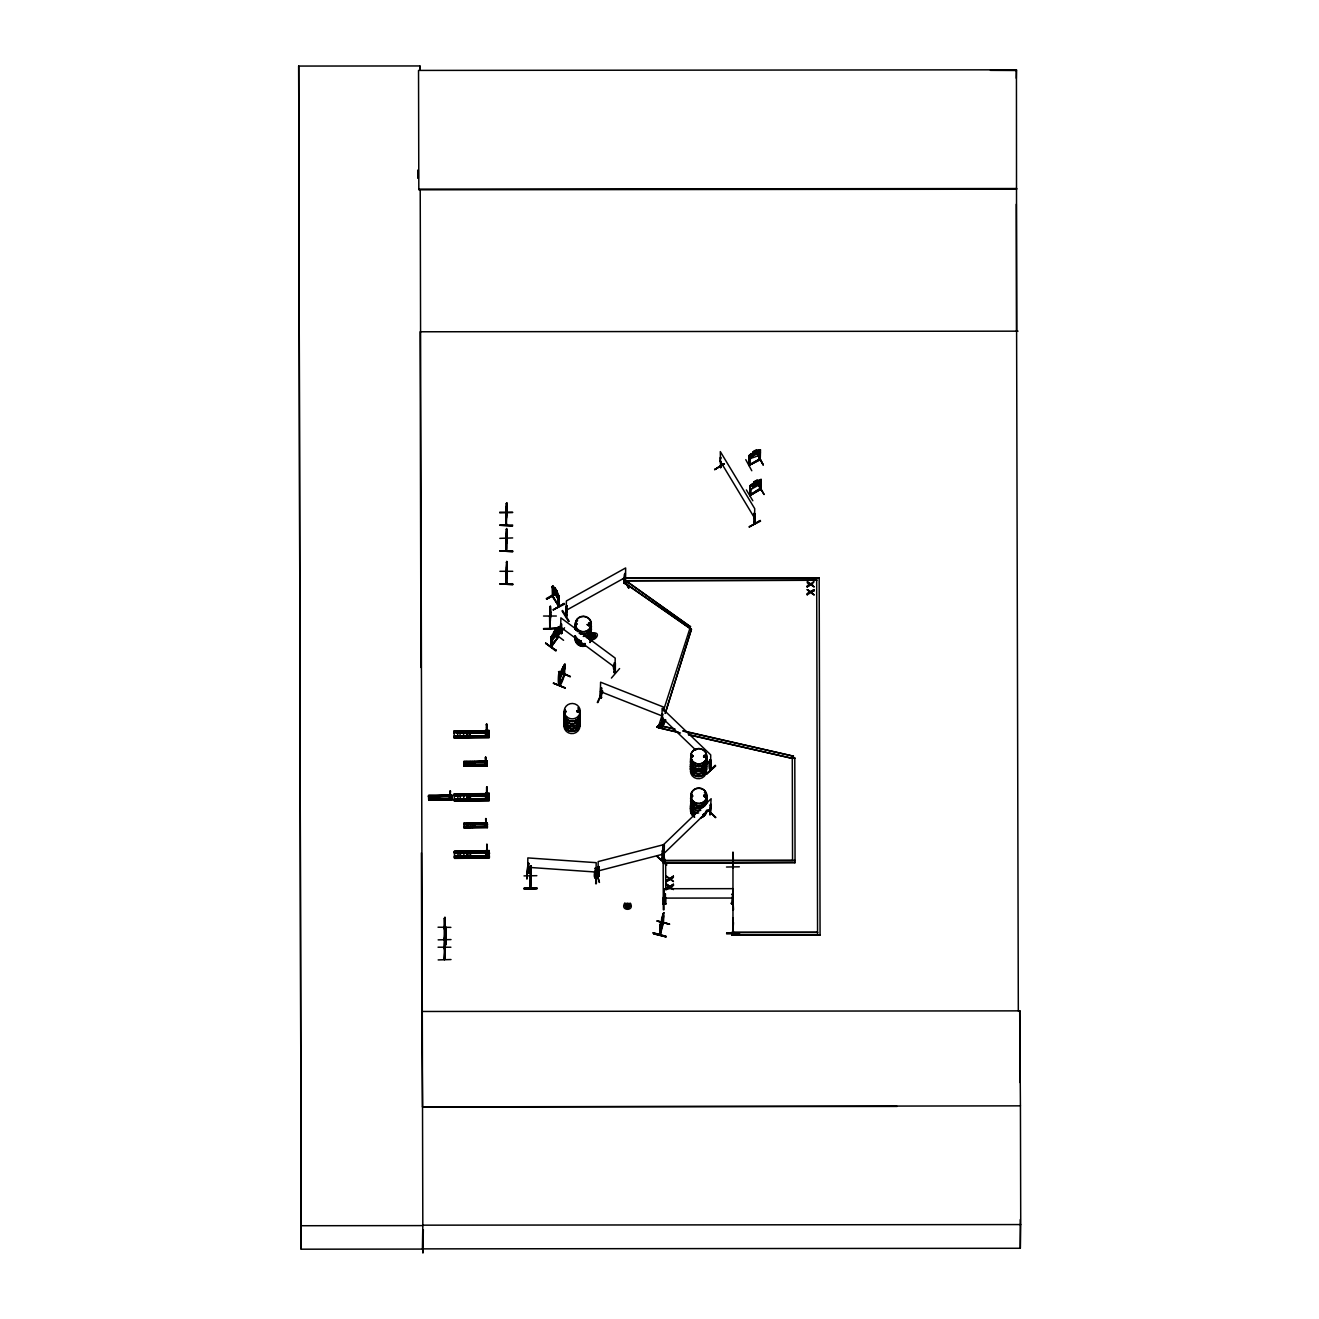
<?xml version="1.0" encoding="UTF-8"?>
<svg xmlns="http://www.w3.org/2000/svg" width="1319" height="1319" viewBox="0 0 1319 1319"><rect width="100%" height="100%" fill="white"/><g stroke="black" fill="none" stroke-linecap="round" stroke-linejoin="round"><path stroke-width="1.5" d="M444.783 938.403L445.08 952.598L444.816 943.563M444.849 924.537L444.849 929.417M444.833 920.217L445.047 924.668M445.838 937.281L445.954 927.273L445.822 928.378M446.086 939.59L446.086 937.182M450.554 796.973L451.856 796.61L428.593 796.956L428.576 795.538L451.79 795.077L451.84 799.611L428.642 799.38L451.856 798.803L451.856 800.023L428.659 800.27L451.856 799.693L428.642 799.1M486.019 824.523L485.887 823.864M486.876 763.14L485.738 762.976L485.722 761.014M486.084 824.771C486.084 823.402 488.277 826.931 487.09 823.831L487.09 825.776M487.14 732.754C486.282 734.667 489.695 731.072 488.657 734.947M487.403 853.822C487.024 853.014 489.085 852.997 488.92 853.789M470.669 795.868L487.272 796.528L487.354 795.621M487.42 795.786L488.772 796.511L488.805 794.846L488.805 797.764M488.97 732.721L488.525 733.199M489.069 793.989L454.247 793.939L454.28 795.522L489.069 794.714L488.722 796.462M506.76 509.299L506.496 515.037L506.529 505.639M506.826 570.253L506.694 570.715M506.793 538.515L506.793 536.108M506.809 534.03L506.578 531.606M506.727 512.778L506.743 510.354M506.875 571.473L506.892 569.066M531.029 875.783L530.865 865.759L530.799 876.624M550.518 615.957L550.534 611.901M698.707 810.839L698.707 810.872A8.029 7.716 1 0 1 691.717 799.347M1016.603 331.168L1016.438 69.808L418.535 70.418L418.815 189.804L1016.718 189.194M438.172 959.919L451.016 959.54M438.155 939.87L451.016 939.573M444.816 943.036L444.965 940.431M444.8 923.02L444.816 920.431M446.069 937.562L445.888 944.833L446.069 930.604M445.855 937.842L445.838 939.441L445.822 934.808M446.086 941.75L446.086 940.035M506.809 534.475L506.562 540.79L506.463 538.597M506.743 537.295L506.727 538.004M524.121 888.346C540.658 887.308 542.307 888.973 524.121 888.957L536.981 888.083L524.121 888.099M531.046 876.195L530.898 877.926L530.898 876.195M732.193 933.77L726.687 933.885L726.67 933.011L739.53 933.143M445.031 946.152L444.915 946.58M445.773 934.544L445.773 931.593M445.838 941.667L445.871 932.451M506.578 535.712L506.595 531.194M506.661 510.041L506.529 506.034M506.644 573.551L506.677 564.334M506.776 535.794L506.743 532.843M530.963 873.046L530.98 870.095M550.27 618.034L550.287 613.582M550.303 613.137L550.303 608.817M550.452 613.22L550.468 610.268M512.778 583.707L499.917 584.004L512.778 584.564M760.123 459.441L758.788 459.589L760.041 458.93M445.756 942.294L445.756 930.373M450.224 796.495L450.389 790.823L450.142 798.687L450.224 791.482M450.241 793.444L450.224 795.126M486.48 763.058L485.722 762.069L485.639 764.575L485.672 757.122M485.656 758.227L485.639 764.575L485.524 757.073M485.87 824.161L485.87 822.809M485.887 821.127L485.689 822.116L485.887 820.583M485.705 820.253L485.623 818.67M486.579 728.187L486.793 723.983L486.447 735.837L486.53 724.082L486.777 725.335M486.727 795.522L486.711 787.427L486.612 798.654L486.695 786.882M486.612 787.558L486.958 786.816L486.991 795.522L470.652 795.753M487.107 844.407L486.744 855.982L486.793 844.836M486.76 844.902L486.81 845.495M487.057 844.819L486.744 855.982M488.558 733.694L488.904 730.677L454.099 731.122L454.132 733.183M489.135 796.511L489.118 795.489L489.184 796.379M489.316 852.882L489.316 853.706M506.644 508.392L506.661 505.853M530.98 871.397L530.996 868.858M550.221 617.243L549.594 615.957L549.759 628.388L550.32 615.198M550.287 611.637L550.303 609.032M485.804 820.022L485.804 826.37M487.024 845.594L487.024 855.982M419.92 70.006L419.904 65.95L298.688 66.065L301.177 1249.192L422.41 1249.077L422.822 1225.17L1020.725 1224.56L1020.428 1105.85L422.525 1106.905L897.151 1106.427M301.177 1249.192L298.688 66.065M419.838 69.858L419.904 65.95M423.333 1229.786L422.921 1253.05L422.904 1248.879M430.95 795.72L431 799.759M432.583 799.743L432.517 795.703M434.874 795.67L434.94 799.71M436.968 795.654L437.034 799.693M439.375 799.677L439.326 795.621M438.04 927.208L450.884 927.372M438.056 947.207L450.9 947.24M444.223 938.337L444.305 939.623L444.239 927.422M444.8 923.564L444.256 928.807L444.404 918.172L444.899 932.352M444.965 949.152L444.371 959.787L444.256 947.438M444.701 928.79L445.014 917.332L445.113 929.499M444.272 948.328L445.08 925.311M445.097 927.339L445.097 923.284M445.097 945.311L444.371 959.441M444.866 948.658L444.8 939.441M446.086 937.281L445.921 929.582M449.433 795.753L449.482 798.902M450.175 791.68L450.191 790.839L450.356 791.68M451.823 798.094L451.609 796.148M451.84 799.611L451.84 798.638L451.856 800.006M451.856 797.006L451.823 796.148L428.576 795.522L451.79 795.39L452.021 796.775M451.79 795.077L428.576 796.066L428.593 796.973L451.79 795.852M454.132 731.418L454.231 738.228L489.019 737.832L488.92 730.413L485.392 730.462L485.376 731.435M454.214 737.733L454.198 736.051L489.003 736.134L489.019 737.337M489.052 793.609L454.247 793.939M489.217 850.574L489.217 851.546L485.689 851.579L485.689 850.607L489.217 850.574L489.316 857.482L454.527 857.894L454.494 856.196L466.778 856.064M457.66 731.385L457.759 737.436M457.825 794.203L457.907 800.27M457.973 851.546L458.056 857.597M460.018 731.353L460.117 737.42M460.183 794.186L460.265 800.237M463.645 737.502L463.563 731.188M487.156 763.289L487.14 762.036L463.892 761.64L487.107 761.277L486.662 763.058M463.711 794.137L463.793 800.204M464.041 823.748L487.272 824.012L464.057 824.326L464.041 823.204L487.272 823.072L487.338 824.903M463.859 851.48L463.942 857.531M466.695 731.287L466.778 737.354M466.316 765.729L466.267 761.525M466.481 827.524L466.431 823.32M466.942 800.287L466.86 793.989M467.833 761.591L467.899 765.63M466.992 851.447L467.074 857.498M468.047 827.508L467.998 823.303M470.223 731.254L470.306 737.305M470.256 765.679L470.191 761.475M470.471 800.122L470.388 794.071M470.355 823.353L470.405 827.392M470.619 857.581L470.52 851.283M472.284 761.541L472.35 765.581M472.499 827.458L472.449 823.254M474.692 765.63L474.642 761.442M474.791 823.303L474.856 827.343M484.815 764.789L484.749 760.981L487.107 760.964L487.189 765.91L463.975 766.075L463.958 764.74L487.173 764.723L463.975 765.762L463.958 764.723L487.173 764.69L487.173 765.531L463.975 766.125M485.458 736.15L485.458 737.255L485.392 730.462M485.507 757.568L485.639 757.172M485.672 757.568L485.705 757.37M484.914 823.435L487.272 822.759L487.338 827.689L464.123 827.87L464.107 826.535L487.321 826.353L487.338 827.326L464.123 827.557L464.107 826.518M484.963 826.584L484.914 822.776M485.623 798.984L485.623 800.072L485.54 793.28L489.069 793.247L489.184 800.649L454.379 801.029L489.184 800.633M485.54 793.28L485.54 794.252L489.069 794.203L489.069 793.247M456.176 733.084L486.876 732.737L486.843 728.187M485.837 819.363L485.854 818.472M486.909 763.107L487.107 761.739M487.107 760.964L463.909 762.481M485.771 856.311L485.755 857.399L485.689 850.607M487.321 826.551L464.123 827.343M487.338 824.688L487.288 823.831L464.057 824.029L487.288 824.26M487.272 822.759L464.041 823.468M488.937 733.051L488.92 731.913L456.16 732.012M488.904 731.633L488.92 730.413M488.953 855.091L489.201 850.837L454.396 851.266L454.527 858.372L489.333 857.977L489.3 855.85L489.316 857.416L454.511 857.515M499.753 512.86L512.596 512.58M499.819 538.35L512.662 537.938M499.852 550.765L512.695 550.765M499.901 571.292L512.745 571.292M505.952 514.229L506.727 503.776M506.578 514.575L505.985 525.209L506.48 507.947L506.48 508.986M506.051 550.617C506.265 525.061 507.436 554.87 505.968 549.842M506.018 539.982L506.628 529.348L506.595 543.659M506.463 514.196L506.71 502.753L506.578 503.874M506.727 510.75L506.43 524.863M506.727 506.958L506.595 510.453M506.1 572.924L506.71 562.306L506.677 576.617M506.463 539.982L506.628 528.507L506.776 529.611M506.727 573.287L505.985 583.658M506.562 550.353L506.545 533.7L506.611 537.047M506.793 536.487L506.595 543.527M506.611 572.891L506.71 561.465L506.875 562.57M506.875 569.445L506.71 583.311M506.892 569.165L506.859 561.465M512.629 525.011L499.769 525.259L512.629 525.885L499.769 525.226M524.006 875.898L536.849 875.684M527.006 878.751L527.864 866.616M594.935 868.298C596.963 865.891 592.89 874.893 594.77 877.679L595.842 876.855L595.974 877.844L596.188 862.675L527.831 857.911L527.682 873.129L527.468 872.222M528.771 873.162L528.622 872.172L527.468 873.063M528.919 863.253L528.589 873.129M530.667 875.519L530.37 866.599L530.172 877.069M530.733 875.767L530.32 888.215L530.469 877.597M531.029 873.755L530.914 887.621M530.865 865.759L530.848 881.026L531.046 877.811M543.527 616.039L556.371 616.022M556.14 650.432L545.67 643.095M556.156 593.632L546.561 599.024L555.909 593.88M549.644 628.273L550.204 626.673L549.627 627.795M549.726 617.407L550.336 606.773L550.303 621.101M550.254 617.374L550.353 605.932L550.501 607.053M550.518 613.929L550.303 620.969M550.732 646.557C553.205 645.766 553.139 635.478 550.979 637.242L550.748 646.392M551.457 639.896L552.232 639.88C560.41 632.642 562.29 617.21 551.375 636.698L551.177 646.986L558.399 636.78M552.232 586.889L552.645 597.359L553.205 587.631L552.232 586.889L553.205 587.631M551.936 645.865L551.655 636.335M552.595 597.227L552.71 585.685L554.903 588.901L553.832 587.647L554.837 592.495L557.888 596.6L556.832 592.445M553.238 609.906L564.252 603.393L553.172 609.84L564.598 604.151M563.576 640.309L553.452 632.625M553.931 633.071L553.931 631.768M553.964 637.638L554.046 631.85L556.42 628.223L543.56 628.553M554.821 593.566L554.854 587.713L556.964 591.225L556.832 596.897L556.898 591.143M553.469 683.242L565.307 688.073L553.469 683.044M554.442 631.488L555.909 629.509M557.393 637.654L557.525 628.652L556.305 629.921L556.404 628.619M556.305 629.921L556.42 628.19M545.67 643.293L555.777 650.976L556.173 650.251M556.766 637.621L564.532 627.778M557.673 592.808L546.66 599.189M558.036 596.369L558.448 606.822L558.415 596.155L558.613 597.326M552.084 596.073L558.943 606.542L559.091 596.287L553.337 586.658M558.415 596.155L558.432 605.24M557.756 637.901L558.217 627.349L557.921 628.503M558.217 627.349L558.052 636.731L550.847 646.491M558.827 606.015L552.579 595.792L558.844 606.493M558.992 596.204L559.042 599.387L558.168 599.403M558.712 626.805L558.135 636.632M563.79 673.333L570.303 676.696L558.498 671.618L570.369 676.515M560.146 684.479C560.427 645.403 553.584 709.853 564.647 674.471M560.262 675.213L559.586 685.748L564.581 674.19M614.093 672.657L614.374 671.75L614.934 673.3L615.215 658.115L560.888 617.853L560.509 632.939L561.548 633.631C559.108 632.708 560.262 620.952 561.713 624.233L561.548 633.384M559.24 685.122L564.614 674.306M559.685 684.429L559.85 675.048M563.988 668.486L560.822 675.691L564.021 666.326L560.822 675.707L561.564 670.085L561.498 671.322M561.482 633.648L561.894 629.328M562.553 610.466L569.149 621.265M562.982 667.876L563.642 666.738L561.647 673.844L563.279 668.222M561.976 669.706L564.994 664.364L564.351 669.887L559.784 678.56L564.713 667.365L559.932 678.625M563.164 666.441L563.197 672.459L563.328 666.507L561.515 670.167M564.021 674.075L564.037 675.625L563.741 671.585M563.625 675.114L564.697 665.089L563.84 665.963M564.763 664.265L564.647 674.124M566.84 615.099L565.835 615.594L566.989 609.362M567.038 615.61C567.17 613.203 564.103 617.144 567.071 615.676L567.055 605.734M566.181 616.072L567.219 615.544M602.519 691.238L597.293 702.516M594.902 871.48L594.803 877.729M597.903 702.582L602.701 691.123M596.353 883.746L596.584 871.216M595.924 870.524L599.37 882.312M601.678 691.552L601.233 697.784L600.293 697.405L600.59 682.203L664.018 707.264L663.952 711.023M664.149 859.625L664.347 844.473L598.183 861.587L597.952 876.789L597.969 866.88L599.09 866.583M601.233 697.784L601.744 687.924M598.101 876.426L599.024 870.21M599.205 866.995L599.123 876.459L597.705 875.882M611.406 678.065L619.6 668.552M613.929 672.113C616.501 674.388 611.258 668.205 614.456 662.798L615.379 663.473L615.33 672.591M625.288 582.256L624.052 583.295L625.157 582.668L625.321 573.287C622.7 574.095 625.206 591.819 624.233 579.272M731.897 932.434L817.566 932.352L731.897 932.434L731.897 935.138L820.072 935.056L819.181 577.837L625.569 578.035L624.101 582.652L691.42 629.41L665.254 713.447M624.25 582.767L625.503 582.982L625.651 567.945L566.379 600.969L566.181 616.154L566.049 606.295L567.285 606.113M625.569 580.723L816.675 580.245L625.569 580.723L690.513 626.789L625.585 580.426M625.569 578.035L819.181 577.837M626.426 583.212L628.8 588.01M653.812 932.929L653.63 933.786L666.062 936.902C658.873 933.555 640.061 929.895 666.227 936.276M657.423 727.346L660.324 724.725M680.456 733.001L658.379 727.692L678.444 732.243M674.998 728.995L658.939 725.351L672.987 728.83M657.703 855.866L657.208 856.559L666.738 864.835M661 727.132L662.83 720.965M662.253 722.746L662.798 724.263L662.352 713.711L662.171 722.631M662.649 724.18L661.891 723.059L665.089 719.894L661.742 727.973M662.765 722.103L663.919 721.955L662.847 721.542M663.111 723.966L663.111 718.113M659.747 934L659.978 933.176M660.605 933.407L660.291 924.042L660.44 934.511M662.781 722.037L662.913 721.163L663.622 722.021M660.291 924.042L660.242 934.742L663.539 922.525M662.122 860.252C662.468 859.675 665.271 859.873 662.385 850.771L662.27 860.021M661.66 920.151L661.577 918.865M661.643 924.685L661.891 918.436M663.127 850.458C664.677 847.293 661.693 858.916 662.435 860.549L662.798 845.364L711.139 798.72L710.051 814.713L710.661 813.065M663.177 862.972L795.06 862.544L665.238 862.972M795.044 860.433L663.16 860.565L792.983 860.433M662.83 859.889L663.127 858.933M662.666 920.959L662.748 915.073L661.676 918.997M662.863 914.479C664.298 909.335 661.297 928.625 663.028 922.327M663.276 904.158L665.782 903.861L663.276 904.158L663.177 860.268M663.127 859.939L663.985 859.708L664.116 849.749M663.16 913.407L663.309 923.547M663.919 897.233L664.018 909.78M660.687 927.471L663.869 912.666L663.473 922.426M665.403 903.383L663.968 903.812L664.364 888.726L732.902 888.66L732.639 903.746C730.446 907.01 733.859 891.413 731.649 894.364M665.139 903.944L665.403 903.037M666.046 865.198L664.051 856.575M665.666 862.972L665.732 889.748M665.419 893.985L664.265 894.002L665.419 893.985L665.271 903.812L664.1 903.812M665.963 865.066L662.517 853.294M666.623 885.428L669.294 886.995L666.623 884.291L669.97 886.516L666.623 884.291M670.003 879.328L666.606 881.537L670.003 879.328L673.399 881.389M666.606 880.35L669.277 878.784L666.606 880.35L666.606 881.537M666.59 876.459L669.953 878.503L673.382 876.245L669.953 878.503M666.623 889.55L670.019 887.341C677.867 893.177 668.568 883.812 666.623 889.55L666.623 888.363L669.294 886.813M669.458 924.273L657.027 920.942L669.491 924.141M670.695 886.863L673.415 885.263L670.695 886.863L673.415 889.616M673.382 877.25C667.447 879.674 673.712 879.179 673.382 876.245M669.97 886.319L673.415 884.274L669.97 886.516M691.42 629.41L624.101 582.371M715.706 765.943L706.209 774.302L715.343 765.581M706.292 774.335L715.211 765.3M710.133 768.515C708.732 772.604 708.418 756.331 710.925 760.272L710.859 769.735L709.935 768.862L710.067 761.294M724.131 464.024L714.634 469.597L724.082 463.975M709.655 814.384L710.562 813.163M710.463 769.62L709.556 768.911L710.545 770.049L710.71 754.864L662.138 708.303L661.874 723.455M710.892 813.856L709.968 814.697L710.232 805.217C712.87 799.561 709.028 825.71 709.853 808.531M720.619 466.514L720.306 451.593L754.715 508.639L754.517 523.841L754.435 522.258M720.57 466.201C722.565 471.74 718.212 453.505 721.18 458.039M721.114 461.65L721.015 466.942M708.039 809.965L715.459 817.665M726.505 867.028L739.349 866.814M733.282 867.242L732.721 868.232L732.968 852.025L732.968 927.323M731.897 935.138L820.072 935.056M732.655 867.16L733.166 868.232L733.315 857.729M732.902 909.516L732.754 897.151L733.529 909.681M733.133 917.942L732.737 932.566M733.479 922.525L732.836 932.648M733.38 931.824L733.364 932.995L733.43 931.577M745.779 459.655L751.781 470.735M746.373 489.893L752.819 500.742M750.165 464.964L750.231 455.517L748.994 455.665L748.994 465.525L749.406 455.253L753.133 452.961L753.034 451.823C762.184 448.163 751.995 450.504 753.017 452.978M749.423 458.451L749.472 455.385M749.786 485.788L751.022 485.59L749.786 485.788L749.802 495.647L760.7 489.135M750.264 485.441L750.165 488.706L751.484 489.085L759.958 484.386L761.162 479.522L750.214 485.606M750.28 488.64L750.346 485.557M760.585 488.64C754.484 489.943 747.428 501.945 750.725 488.97M750.956 489.349L750.956 495.021M753.841 451.79L756.067 450.653M754.006 481.996L752.061 486.579L757.271 484.601L759.101 482.655L759.134 480.495L757.32 481.122L757.469 479.869L753.825 481.897L753.874 485.573L757.287 483.677L757.32 481.517L753.907 483.413M754.435 522.588L754.419 513.157L754.847 523.511L754.188 522.439M754.55 481.732L756.727 480.512M754.419 513.157L754.386 522.621M754.402 523.379L753.759 522.72M756.611 450.01L756.661 451.296L758.507 450.719L758.474 452.879L751.302 456.572L751.335 454.412L753.198 453.077M756.793 451.18L756.743 449.911M759.744 458.946L748.714 465.046L749.967 464.469M759.563 483.974L759.843 489.959M760.057 451.823L760.074 459.886L749.044 465.426L758.788 459.688M759.579 490.041L759.793 484.337L761.096 482.622M760.634 479.654L759.629 480.215L760.634 479.654L760.816 489.349M760.272 520.428L749.274 526.99M750 495.532L760.7 489.415L761.079 479.407M757.106 454.016L763.19 464.915L757.106 453.818L758.046 453.373L755.573 453.34L757.98 450.834L754.748 453.604M758.376 485.161L764.113 494.378M792.29 758.112L794.796 758.095L792.29 758.112L792.554 860.136M688.485 734.815L792.867 758.524L688.485 734.535M683.028 730.825L793.444 756.183L683.028 731.122M810.591 591.67L807.228 589.626L810.575 591.868L814.021 589.626L810.575 591.868M810.608 584.68L807.228 586.889L810.608 584.68L814.021 586.741M807.212 582.751L809.882 584.333L807.212 581.613L810.558 583.839L814.004 581.597C811.729 584.663 811.531 583.905 814.004 586.939M814.037 594.77L810.624 592.693L807.244 594.704M807.244 593.715L809.899 592.149L807.244 593.715L807.244 594.902M811.317 592.215L814.021 590.615L811.317 592.215L814.037 594.951M816.675 578.134L817.566 935.056M1016.289 78.25L1016.438 69.808M1020.428 1105.85L1019.719 1010.865L1018.317 1010.849L1016.289 204.28M422.41 1248.879L1020.312 1248.269L1020.725 1224.56M485.623 826.37L485.854 823.913L485.887 824.771M486.612 798.654L486.991 795.522M486.876 798.654L486.975 795.39M659.846 934.511L663.028 922.673M527.748 863.187L528.886 863.681M527.765 866.418L526.858 878.899L527.682 866.583M594.638 877.679L594.935 876.789M595.66 883.714L596.518 871.199M663.028 723.471L662.187 723.092M710.463 769.95L710.084 768.911M593.039 638.033L593.187 633.433L595.677 636.253L594.209 637.934L591.967 637.555L591.176 635.494L593.187 633.433M627.119 908.197L627.267 903.597L629.658 905.279L629.262 907.456L627.119 908.197L625.255 905.658L627.267 903.597L625.75 904.62M467.074 734.254L468.492 732.77L469.927 734.221M469.91 797.731L470.042 796.594M467.371 854.415L468.08 853.113M474.576 825.529L474.115 824.441M444.256 928.807L444.701 927.076L445.064 941.156M444.948 959.193L444.8 942.524L445.13 943.876M576.848 623.722C576.914 626.245 575.645 622.238 576.931 624.019M579.832 713.925A7.996 7.7 1 0 1 571.094 723.554A7.996 7.7 1 0 1 565.175 712.095L565.192 711.073M565.29 711.155L565.422 710.892M564.845 718.426L565.224 719.432M565.126 718.377L565.241 718.146M565.884 711.98L566.148 711.188M577.128 711.98L577.194 710.793M590.483 624.134L590.203 625.008M579.404 711.683L579.206 710.793M691.337 756.479L692.211 756.76M692.145 756.71L691.42 756.282L692.491 756.875M692.524 756.958L692.36 756.397M691.799 795.753L692.31 796.247M703.687 795.621L704.808 797.138L705.962 795.901M703.967 795.621L704.61 796.66M705.55 796.148C706.044 794.285 702.846 795.703 705.005 795.242M557.294 637.242L558.135 636.286M561.927 633.367L560.855 632.164M663.342 918.37L663.622 915.782M624.052 582.965L625.503 582.635M760.469 488.706L749.72 494.707M663.193 916.985L661.099 924.553L661.726 920.019M559.223 684.973L559.569 684.182M660.803 922.756L660.605 924.487L663.292 913.655M505.952 538.515L505.919 550.353M506.644 583.311L506.628 566.659L506.694 570.006M597.672 876.311L599.04 876.047M662.962 859.856L664.034 858.718L663.111 859.873M653.63 933.753L666.079 936.82M564.285 669.92L564.944 667.463M658.362 727.989L658.939 725.351M792.867 758.524L793.444 755.886M660.737 924.141L660.011 925.114M661.643 922.591L662.649 918.931M657.06 921.025L669.508 924.091M662.253 714.717L658.61 726.142L661 726.835M663.473 710.512L690.513 626.492M665.271 713.15L691.42 629.114M564.169 665.271L564.895 664.314L559.85 675.476L564.285 664.924M560.806 673.284L559.899 675.361L561.647 671.387M560.41 673.844L559.85 675.46M662.699 916.392L663.226 914.825M591.967 637.555L593.237 633.928M626.047 907.719L627.316 904.092M720.059 466.481L720.586 467.734M560.855 673.547L561.696 671.305M663.276 913.754L663.869 912.666M565.29 687.908L553.436 683.275M472.664 763.058L473.026 764.311M470.042 797.303L468.311 798.391L467.239 796.973M600.656 696.547L601.415 697.718L600.673 696.828M665.023 719.564L661.577 727.923L665.65 719.993M662.22 728.17L665.6 719.96M588.571 623.986L588.439 625.008M590.17 624.266L588.884 624.777M577.458 711.188L578.2 711.996M703.967 756.282L704.28 755.622A7.996 7.7 1 0 1 705.55 757.155L705.335 757.502M705.797 757.073L705.714 755.869M692.739 796.297L691.585 796.231M703.604 795.637L704.511 794.829M705.929 796.198L704.511 796.989M561.63 673.828L563.164 670.349L560.806 675.773M552.628 588.851L558.366 599.453L553.353 591.143M554.804 588.851L554.738 587.779L556.964 591.225M557.475 630.812L552.76 637.192L553.832 632.988M444.223 938.534L445.014 937.331L444.899 938.452M663.968 903.383L665.122 903.317M564.07 666.342L563.18 667.612M564.334 665.221L564.994 664.364M591.291 636.632L593.121 633.779M625.354 906.796L627.201 903.944M759.068 454.593L760.436 452.78M552.018 636.582L550.979 637.242M558.465 636.813L551.326 646.805M556.288 628.536L553.964 631.916M554.046 633.4L556.288 630.301L556.255 632.461L553.98 635.544M469.745 734.815L468.146 735.573L467.074 734.155M473.158 824.457L472.829 825.776M467.371 854.316L468.459 855.718L470.059 854.959M556.206 637.209L562.9 628.784M614.456 662.798L615.379 663.473M577.128 710.776L577.986 710.463M579.206 711.897L579.09 712.227A8.128 7.815 1 0 0 577.854 710.545L578.975 711.386M704.049 756.1L705.484 756.479M732.507 903.185L731.6 903.202M657.208 856.526L666.54 865.066M594.902 877.415L595.974 877.514M591.176 635.494L593.105 633.598M625.255 905.658L627.184 903.762M662.352 713.711L662.863 714.799M665.155 719.811L656.928 727.066L660.786 723.29M656.961 727.082L659.549 724.576M710.925 760.272L709.787 759.793M663.506 850.277L662.385 850.771M710.727 804.112L710.232 805.217M662.682 860.417L662.962 858.949M662.633 854.761L710.974 808.102M624.761 903.202C619.551 911.05 635.033 911.544 630.449 903.4M624.547 903.433L630.449 903.433M557.937 627.712L558.827 626.871M760.288 488.657L759.695 489.976M750.527 454.297L749.291 455.302M530.222 875.651L530.287 887.72M760.222 459.77L760.502 449.68L756.595 451.164M600.376 696.844L601.695 697.372M472.812 762.877L473.966 762.712M474.18 764.08L473.026 764.245M437.694 796.775C436.49 800.336 440.859 796.577 437.924 796.676M472.96 824.655L474.312 824.655M467.783 853.426L469.498 853.195M588.439 623.326L590.203 623.326M590.071 623.64L588.769 623.656A8.013 7.716 1 0 1 585.323 636.599A8.128 7.815 1 0 0 588.966 623.458L589.544 623.326M589.857 624.579L588.703 624.645M577.326 710.529L578.827 710.347M577.821 710.628L577.656 710.859A8.013 7.716 1 0 1 579.041 712.507M578.827 712.408L579.025 712.128A7.996 7.7 1 0 0 577.755 710.479M691.634 795.489L692.805 795.786M705.187 796.594L705.649 795.621M562.026 610.928L568.588 621.562M591.67 634.455L593.352 633.318M809.882 584.136L807.228 585.702L807.228 586.889M723.801 463.661L714.634 469.597M763.965 494.493L758.936 485.013M624.547 574.227L625.321 573.287M755.012 514.13L754.039 513.371M760.305 520.626L749.176 526.858L760.585 521.12M552.661 588.868L552.595 585.834L553.485 586.691M753.874 483.166L751.434 484.37M757.403 481.254L759.925 479.638M559.091 596.287L556.915 592.247M566.214 610.351L625.486 577.343M506.1 571.556L506.133 583.443M759.134 450.01L750.478 454.28M750.231 455.517L748.994 455.665M759.925 458.996L759.282 460.298M759.068 460.001L748.994 465.195M763.19 464.915L757.683 453.703M663.704 722.383L662.682 721.938M757.155 453.901L754.814 453.967L751.583 456.753L754.039 454.115L751.682 454.066L754.765 453.489M560.789 632.526L561.894 633.202M467.932 795.885L470.042 796.692M588.736 625.091L589.906 625.091M565.851 711.881L564.911 711.518M578.777 712.309L577.392 712.128M704.082 755.441L704.478 755.54A8.128 7.815 1 0 1 705.649 757.254M705.104 756.991L704.049 756.842M705.154 757.073L704.099 756.941M705.286 757.386L703.703 756.991M597.919 876.69L598.925 875.635L598.068 876.706M598.018 870.985L664.182 853.855M560.905 632.263L561.828 632.939M614.291 672.179L615.198 672.69M731.616 902.921L731.616 903.812M732.688 903.828L732.639 902.971M759.876 479.704L761.162 479.522M473.505 764.361L473.966 762.646M469.053 798.292L467.965 798.16M704.379 755.309L705.335 755.441M704.478 794.796L706.011 795.637M663.325 909.764L663.259 897.398M592.643 633.812L594.902 634.192M626.723 903.977L628.965 904.356M486.727 726.324L486.53 723.999M454.099 731.237L488.92 730.891L454.099 731.122M456.16 731.88L488.92 731.385M456.16 732.292L488.92 732.045M488.92 731.88L454.115 732.276M456.176 733.216L487.107 732.737L487.107 733.578M456.242 736.068L486.942 735.672M454.198 736.414L489.003 736.002L489.019 737.272L454.214 737.354M460.347 736.81L454.214 737.008L489.003 736.546M464.436 736.76L486.958 736.497M489.019 737.008L454.214 737.601M485.738 759.48L485.54 757.716M487.107 761.409L487.14 762.976L463.909 762.811L463.892 761.426L487.107 761.376M463.892 762.234L487.107 761.937M487.173 765.102L463.975 765.795L463.909 761.558M456.308 794.714L487.024 794.5M456.325 795.126L460.413 795.027M464.502 795.027L487.024 794.73M454.28 796L489.085 795.126M428.642 799.149L451.84 798.572M456.407 798.885L460.496 798.968M470.735 798.72L485.062 798.687M489.168 798.951L454.346 798.869L489.168 798.836M456.407 799.677L460.512 799.776M470.735 799.512L485.079 799.495M485.606 799.479L489.151 799.413M466.646 799.941L454.363 800.105L454.379 801.045M470.751 799.924L485.079 799.726M489.184 800.023L454.379 800.237L489.168 799.677M487.338 827.689L487.321 826.271L464.107 826.584M487.321 826.898L464.123 827.59M489.201 851.316L454.412 851.711M489.201 851.184L454.396 851.332L454.428 853.409L466.712 853.261M460.545 851.992L454.412 852.123L460.545 852.14M470.784 851.876L485.112 851.711M470.784 851.992L487.173 851.827M466.695 852.453L454.412 852.47L489.217 852.387L489.547 853.36M470.784 852.288L489.25 852.173L489.316 853.475M470.801 853.08L485.128 853.063M485.194 855.85L470.867 856.015L485.211 856.015M454.494 856.196L466.778 856.229M454.494 856.311L489.3 856.163M466.794 856.888L454.511 857.152L489.316 856.756M470.883 856.839L485.211 856.674M489.316 857.169L454.527 857.762M524.121 888.907L536.981 888.825M444.882 918.354L444.866 917.332M444.866 919.277L444.404 918.172M444.948 922.97L444.8 923.91M444.948 929.153L444.223 948.641M733.364 931.956L732.787 932.747M726.67 933.209L739.53 933.028M444.965 945.031L445.113 947.339M444.998 949.499L445.047 948.394M444.981 950.274L444.519 949.152M418.832 189.128L1016.735 188.518M1018.021 331.168L420.118 331.778L420.959 667.496M506.562 504.715L506.117 503.594M506.611 505.243L506.743 506.677L506.71 504.93M499.736 512.201L512.596 512.201M506.611 513.223L506.595 514.921M506.595 515.696L506.133 514.575M506.529 517.922L506.562 503.594M506.628 530.452L506.183 529.348M506.661 540.675L506.743 539.57M506.644 541.449L506.199 540.328M512.695 551.639L499.835 550.963L512.695 551.606M506.71 563.411L506.265 562.306M506.661 564.565L506.793 567.104M506.743 571.918L506.743 573.633L506.826 572.528M506.727 574.408L506.282 573.287M499.917 583.921L512.778 584.597M550.369 606.954L550.386 618.1L550.452 617.012M550.336 607.894L549.891 606.773M550.518 611.472L550.32 614.473M664.199 898.107L732.737 898.041M445.954 928.296L445.871 944.734M445.855 932.681L445.838 935.22M445.74 932.912L445.756 942.426M1019.719 1010.865L421.816 1011.475L422.525 1106.905M301.589 1225.73L422.822 1225.598L420.217 189.804M990.421 70.352L1016.421 70.501M594.803 877.25L595.924 877.283M527.666 867.292L596.023 872.057M468.492 732.869L469.498 733.249M720.438 466.464L721.015 467.272M600.557 696.877L601.48 697.207M528.705 872.601L527.468 872.716M750.214 488.525L751.401 489.168M601.579 688.337L600.673 687.512L600.211 697.256M600.442 691.601L661.99 715.904M750.511 458.996C746.653 458.946 758.755 456.687 759.084 454.461M809.899 592.346L807.228 589.626M669.277 878.982L666.606 876.261M670.679 878.85L673.399 881.587M545.621 643.309L556.189 650.415M552.15 635.247L551.375 636.698M614.06 672.36L614.951 673.201M588.703 625.206L588.884 623.326A7.996 7.7 1 0 1 583.245 636.401M691.552 803.733L691.651 803.931A7.996 7.7 1 0 0 694.618 814.548M560.723 627.25L615.05 667.496M593.814 633.532L595.578 635.115M627.893 903.696L629.658 905.279M708.006 809.998L715.854 817.434M661.973 717.701L695.838 750.148M706.143 760.024L710.562 764.245M703.835 757.32L703.555 756.43M595.677 636.253L593.534 633.301M629.757 906.417L627.613 903.466M557.376 592.33L546.297 598.595M720.009 466.514L720.636 467.635M754.452 523.725L753.776 522.472M623.063 578.794L628.652 588.126M720.141 460.974L754.55 518.021M554.854 591.572L556.832 594.836M593.748 633.878L595.182 637.275M629.262 907.456L627.828 904.043L628.289 908.099M595.99 870.359L599.453 882.46M593.599 633.977L594.209 637.934M505.853 524.616L505.82 512.761M705.83 756.15L705.599 757.32A8.128 7.815 1 0 0 704.346 755.771L704.165 755.952A8.013 7.716 1 0 1 705.55 757.584M486.826 732.573L486.711 735.821L486.662 731.699M486.826 844.144L487.074 845.495M445.031 928.395L445.064 929.499M487.173 764.69L487.189 765.894M487.255 822.924L487.305 824.688M451.79 795.489L451.856 797.055M451.79 796.297L428.576 796.561M488.772 795.637L489.069 793.857M486.546 724.263L486.497 725.335M486.695 787.08L486.925 788.168M550.303 614.192L550.32 615.478M506.578 536.767L506.611 537.756M506.661 569.726L506.809 570.946M530.98 876.822L530.996 877.926M506.677 513.816L506.694 514.921M445.773 938.337L445.789 939.441M446.02 940.645L446.036 941.75M485.87 819.165L485.705 820.896M464.057 824.589L464.041 823.221M464.123 827.903L464.074 823.353M454.264 794.318L454.379 800.435L454.363 799.232M428.576 795.588L428.642 799.429M445.031 919.508L445.047 921.14M450.224 791.829L450.241 792.917M506.71 502.753L506.727 503.874M445.954 927.273L445.954 928.378M445.014 926.07L444.899 926.581M733.232 866.896L733.166 868.232M732.754 897.151L733.001 909.681M732.737 931.709L732.737 932.912M530.37 866.599L530.386 867.721M444.866 940.612L444.998 944.618M550.501 608.108L550.518 609.757M531.013 867.935L531.029 869.584M506.776 530.683L506.793 532.315M506.859 563.642L506.875 565.274M485.87 822.116L485.705 823.402M446.053 931.758L446.069 933.39M445.822 929.45L445.822 931.082M550.452 615.429L550.468 614.885M417.975 170.102L418.008 178.279M1019.719 1010.7L1019.9 1082.487M1020.246 1219.613L1020.312 1248.269M814.021 589.626L814.021 590.813M794.796 758.095L795.06 862.84M673.415 884.274L673.399 885.461M665.765 897.695L665.782 904.158M506.562 523.758L506.562 524.962M506.71 582.454L506.71 583.658M421.42 852.865L421.816 1013.107M418.304 170.102L418.321 178.279M579.849 714.354A8.013 7.716 1 0 1 571.078 723.999A8.013 7.716 1 0 1 565.159 712.507M579.964 714.041A8.128 7.815 1 0 1 571.078 723.834A8.128 7.815 1 0 1 565.076 712.178M579.816 716.563A8.013 7.716 1 0 1 571.045 726.208A8.013 7.716 1 0 1 565.126 714.717M579.189 709.704A8.128 7.815 1 0 1 572.182 721.444A7.996 7.7 1 0 1 565.224 709.935M565.109 709.721A8.128 7.815 1 0 0 572.182 721.444A7.996 7.7 1 0 0 579.074 709.919M577.821 707.874A8.013 7.716 1 0 1 578.316 718.294A8.013 7.716 1 0 1 567.582 719.663A8.013 7.716 1 0 1 565.208 709.49M579.717 721.74A8.013 7.716 1 0 1 570.962 731.385A8.013 7.716 1 0 1 565.027 719.894M579.832 721.559A8.128 7.815 1 0 1 570.946 731.336A8.128 7.815 1 0 1 564.944 719.696M579.684 723.9A8.013 7.716 1 0 1 570.913 733.545A8.013 7.716 1 0 1 564.994 722.054M579.766 716.778A7.98 7.683 1 0 1 571.045 726.373A7.98 7.683 1 0 1 565.142 714.931M579.882 718.97A8.128 7.815 1 0 1 570.995 728.747A7.996 7.7 1 0 1 565.093 717.322M579.717 721.312A7.996 7.7 1 0 1 570.962 730.94A7.996 7.7 1 0 1 565.06 719.465M579.75 719.152A7.996 7.7 1 0 1 570.995 728.78A8.128 7.815 1 0 1 564.977 717.107A8.128 7.815 1 0 0 570.995 728.616A8.128 7.815 1 0 0 579.882 718.839M579.766 718.723A8.013 7.716 1 0 1 571.012 728.368A8.013 7.716 1 0 1 565.076 716.876M575.1 629.015A8.128 7.815 1 0 1 575.381 626.987A8.128 7.815 1 0 0 575.1 628.866M575.216 629.163A8.013 7.716 1 0 1 575.48 627.168M590.137 627.366A8.029 7.716 1 0 1 587.219 637.918M587.186 624.547A8.029 7.716 1 0 1 588.851 625.767M583.295 634.225A8.128 7.815 1 0 0 590.302 622.486A8.128 7.815 1 0 1 583.295 634.093A7.996 7.7 1 0 0 590.187 622.7M581.184 633.961A8.128 7.815 1 0 1 579.222 633.186A8.128 7.815 1 0 0 581.184 633.829M575.414 624.398A8.128 7.815 1 0 0 576.238 630.317A8.128 7.815 1 0 1 575.414 624.266M575.232 628.718A7.996 7.7 1 0 1 575.496 626.739M576.354 630.416A7.996 7.7 1 0 1 575.546 624.579M588.966 623.326A8.128 7.815 1 0 1 585.356 636.418M590.203 622.255A8.013 7.716 1 0 1 579.288 632.807M577.623 631.587A8.013 7.716 1 0 1 575.529 624.134M576.321 622.271A8.013 7.716 1 0 1 577.59 620.672M590.121 627.465A8.013 7.716 1 0 1 587.219 638M587.186 624.645A8.013 7.716 1 0 1 588.835 625.882M590.022 632.675A8.013 7.716 1 0 1 590.055 640.374A8.128 7.815 1 0 0 590.121 632.461M585.191 643.969A8.013 7.716 1 0 1 575.084 636.533M574.969 636.385A8.128 7.815 1 0 0 585.224 643.936A8.128 7.815 1 0 1 574.969 636.253M590.005 642.534A8.013 7.716 1 0 0 589.989 634.835A7.98 7.683 1 0 1 589.989 642.386M585.158 646.145A8.013 7.716 1 0 1 575.315 636.698A7.98 7.683 1 0 0 585.141 645.964M590.038 639.929A7.996 7.7 1 0 0 590.022 632.246A8.128 7.815 1 0 1 590.154 640.144M585.191 643.524A7.996 7.7 1 0 1 575.1 636.104M590.055 630.086A7.996 7.7 1 0 1 588.818 639.369M581.085 641.38A7.996 7.7 1 0 1 576.222 637.802M590.17 629.74A8.128 7.815 1 0 1 588.901 639.171M581.069 641.215A8.128 7.815 1 0 1 577.409 639.187M576.123 637.572A8.128 7.815 1 0 1 575.298 635.692M590.088 629.641A8.013 7.716 1 0 1 588.835 638.957M581.102 640.952A8.013 7.716 1 0 1 576.222 637.374M706.357 759.447A8.013 7.716 1 0 1 696.564 768.895A8.128 7.815 1 0 1 692.854 755.787A8.128 7.815 1 0 0 696.531 768.713A8.128 7.815 1 0 0 706.473 759.134M692.937 756.001A8.013 7.716 1 0 0 696.564 768.895A8.128 7.815 1 0 0 706.473 759.266M691.634 759.76A8.013 7.716 1 0 0 697.553 771.252A8.013 7.716 1 0 0 706.324 761.607A8.029 7.716 1 0 1 697.553 771.186A8.029 7.716 1 0 1 691.618 759.678M706.341 759.019A7.996 7.7 1 0 1 696.58 768.449A7.996 7.7 1 0 1 692.953 755.589M705.583 755.012A7.996 7.7 1 0 1 698.674 766.553A7.996 7.7 1 0 1 691.733 755.029M705.599 754.567A8.013 7.716 1 0 1 698.691 766.141A8.013 7.716 1 0 1 691.717 754.583M706.226 766.834A8.013 7.716 1 0 1 699.548 776.479A8.013 7.716 1 0 1 690.48 768.845M706.341 766.652A8.128 7.815 1 0 1 698.509 776.495A8.128 7.815 1 0 1 690.628 766.669M706.193 769.01A8.013 7.716 1 0 1 699.515 778.655A8.013 7.716 1 0 1 690.431 771.021M706.275 761.871A7.98 7.683 1 0 1 699.631 771.467A7.98 7.683 1 0 1 690.595 763.866M690.859 761.887A7.98 7.683 1 0 1 691.651 760.024M706.374 764.064A8.128 7.815 1 0 1 698.559 773.907A8.128 7.815 1 0 1 690.678 764.08M706.226 766.405A7.996 7.7 1 0 1 699.565 776.017A7.996 7.7 1 0 1 690.496 768.4M706.259 764.245A7.996 7.7 1 0 1 699.598 773.874A7.996 7.7 1 0 1 690.529 766.257M706.275 763.8A8.013 7.716 1 0 1 698.559 773.511A8.013 7.716 1 0 1 690.793 763.816M706.456 798.935A8.013 7.716 1 0 1 705.665 804.771M700.818 808.382A8.013 7.716 1 0 1 691.766 797.088M704.379 795.472A8.013 7.716 1 0 1 705.649 797.072M706.572 798.622A8.128 7.815 1 0 1 697.685 808.399A8.128 7.815 1 0 1 691.667 796.742M705.747 796.725A8.128 7.815 1 0 0 704.461 795.11A7.996 7.7 1 0 1 705.649 796.643M700.768 810.377A7.98 7.683 1 0 1 691.766 799.133M706.39 800.963A7.98 7.683 1 0 1 706.671 802.941M705.797 794.269A8.128 7.815 1 0 1 698.79 806.008A7.996 7.7 1 0 1 691.832 794.5M691.717 794.285A8.128 7.815 1 0 0 698.79 806.008A7.996 7.7 1 0 0 705.681 794.483M706.44 798.49A7.996 7.7 1 0 1 697.702 808.118A7.996 7.7 1 0 1 691.783 796.66M705.797 794.137A8.128 7.815 1 0 1 698.79 805.876A8.128 7.815 1 0 1 691.717 794.153M704.428 792.455A8.013 7.716 1 0 1 704.923 802.859A8.013 7.716 1 0 1 694.19 804.227A8.013 7.716 1 0 1 691.816 794.054M706.423 801.21A8.029 7.716 1 0 1 706.704 803.205M706.539 810.328A7.98 7.683 1 0 1 700.636 817.747M694.585 816.989A7.98 7.683 1 0 1 691.634 806.503M706.572 810.46A8.013 7.716 1 0 1 700.636 817.912M694.552 817.153A8.013 7.716 1 0 1 691.601 806.618M698.658 812.999A8.013 7.716 1 0 1 691.684 801.441M705.632 812.059A8.128 7.815 1 0 1 702.664 814.928A8.013 7.716 1 0 0 704.264 813.757M694.536 814.928A8.128 7.815 1 0 1 691.535 804.26A8.128 7.815 1 0 0 694.552 814.796A8.013 7.716 1 0 1 691.634 804.458M696.58 813.147A7.996 7.7 1 0 1 691.7 801.886M696.547 813.131A8.128 7.815 1 0 1 691.585 801.672M556.404 628.421L543.56 629.081L556.404 628.421M460.413 857.564L460.331 851.398L460.413 857.564M753.198 453.456L753.149 455.616L756.628 453.835L756.661 451.675L753.198 453.456M759.068 450.488L758.986 460.298L759.266 450.851L760.288 450.34L759.068 450.488M752.654 484.32L754.946 484.353L752.506 487.074L755.672 484.205L758.804 483.562L756.447 483.512L758.804 480.94L755.738 483.644L752.654 484.32M731.517 902.938L731.353 903.762L731.484 902.872M590.681 633.038C587.153 649.162 607.383 630.531 590.681 633.054M460.43 795.868L456.325 795.918L460.43 796M566.543 716.629A8.013 7.716 1 0 0 579.948 713.167A8.013 7.716 1 0 0 570.105 703.736A8.013 7.716 1 0 0 566.543 716.629M577.656 629.41A8.013 7.716 1 0 0 591.06 625.931A8.013 7.716 1 0 0 581.217 616.501A8.013 7.716 1 0 0 577.656 629.41M577.689 629.608A7.98 7.683 1 0 0 591.027 626.162A7.98 7.683 1 0 0 581.234 616.764A7.98 7.683 1 0 0 577.689 629.608M693.052 761.722A8.013 7.716 1 0 0 706.456 758.26A8.013 7.716 1 0 0 696.613 748.813A8.013 7.716 1 0 0 693.052 761.722A8.029 7.716 1 0 0 706.473 758.343A8.029 7.716 1 0 0 696.613 748.895A8.029 7.716 1 0 0 693.036 761.821M698.691 766.52A8.128 7.815 1 0 0 705.698 754.798A8.128 7.815 1 0 1 698.691 766.388A8.128 7.815 1 0 1 691.618 754.814A8.128 7.815 1 0 0 698.691 766.388M693.151 801.194A8.013 7.716 1 0 0 706.555 797.715A8.013 7.716 1 0 0 696.712 788.284A8.013 7.716 1 0 0 693.151 801.194M693.167 801.391A7.98 7.683 1 0 0 706.522 797.946A7.98 7.683 1 0 0 696.712 788.548A7.98 7.683 1 0 0 693.167 801.391"/></g></svg>
